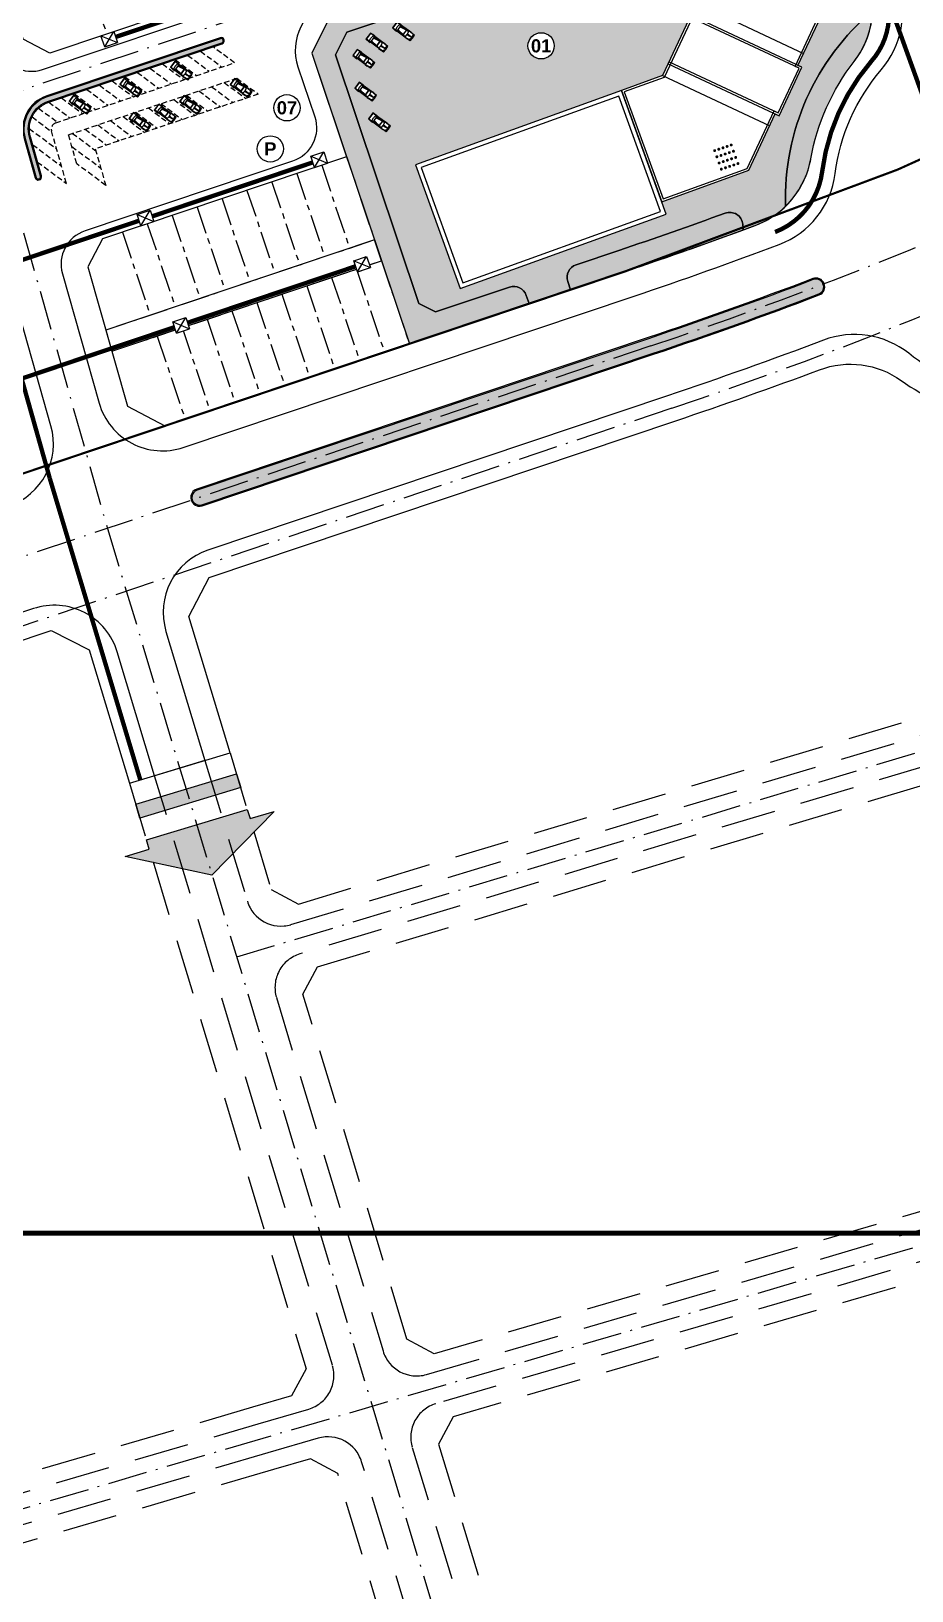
# Model space of a CAD drawing. Header units: metres. Extents: x 566631 to 571261, y 2062953 to 2068466.
# Drawn here: x 568511.3 to 568712.3, y 2065749.5 to 2066105.5 of the extents above; entities that cross this region are included whole.
import ezdxf
from ezdxf.enums import TextEntityAlignment as Align

# ---------------------------------------------------------------- set-up
doc = ezdxf.new("R2010")
doc.units = ezdxf.units.M
for name, pattern in [('ACAD_ISO10W100', [18.5, 12, -3, 0.5, -3]), ('CENTER', [2, 1.25, -0.25, 0.25, -0.25]), ('DOT', [0.25, 0, -0.25]), ('HIDDEN', [0.375, 0.25, -0.125])]:
    doc.linetypes.add(name, pattern=pattern)
for name, color, linetype in [('bonen', 34, 'CONTINUOUS'), ('BoThamCo', 94, 'CONTINUOUS'), ('ChiaLo', 128, 'CENTER'), ('D-TT', 2, 'CONTINUOUS'), ('DIEN HOA', 251, 'CONTINUOUS'), ('ghi_chu', 7, 'CONTINUOUS'), ('hacth sdd', 8, 'CONTINUOUS'), ('hatchViaHe+LogDg', 129, 'CONTINUOUS'), ('Khung ban ve', 7, 'CONTINUOUS'), ('LogDg', 7, 'CONTINUOUS'), ('LogDg phu', 7, 'CONTINUOUS'), ('nha', 20, 'CONTINUOUS'), ('RANHGIOI', 2, 'HIDDEN'), ('thuadat', 6, 'CONTINUOUS'), ('TimDg', 222, 'CONTINUOUS'), ('TTLL', 170, 'CONTINUOUS'), ('ViaHeS', 32, 'CONTINUOUS'), ('ViaHeSphu', 32, 'CONTINUOUS')]:
    doc.layers.add(name, color=color, linetype=linetype)
doc.styles.add('ARIALB', font='VHARIALB.TTF', dxfattribs={"width": 0.75})
doc.styles.get("Standard").update_dxf_attribs({"font": 'VHARIALN.TTF'})
doc.linetypes.add('Thong tin', pattern='A,12.7,-5.08,["TTLL",Standard,S=2.54,R=0,X=-2.54,Y=-1.27],-9.08', length=26.86)
pattern_1 = [(0, (568575.3249156743, 2066034.093302623), (0.3175, 0.3175), [0.15875, -0.4762500000000001]), (90, (568575.4042906743, 2066034.013927623), (-0.3175, 0.3175), [0.15875, -0.4762500000000001])]

# ---------------------------------------------------------------- blocks, each defined once
blk = doc.blocks.new('dsl')
at = {"color": 158, "linetype": 'DOT'}
blk.add_wipeout([(0, 1.5), (0.33644860936327353, 1.4617805352900177), (0.7271365341730276, 1.3119727361482205), (1.0179708990035576, 1.1016965319868746), (1.2342348857782783, 0.8524460373446345), (1.3543988210148825, 0.6446734317579512), (1.4417184349149323, 0.4140627419110956), (1.5, 0), (1.4408082852605588, -0.41721874987695173), (1.3263853264506624, -0.7005012247245759), (1.1508682344574481, -0.9620303045958281), (0.9135099182603594, -1.1897477167658508), (0.6119164755800454, -1.3695102143101394), (0.38024214177858096, -1.4510051391553134), (0, -1.5), (-0.4646015835460416, -1.4262346820905236), (-0.7918897030176879, -1.2739351231138016), (-1.1446356684900818, -0.9694375619291122), (-1.3156433532713265, -0.7204738487488953), (-1.4267119241412873, -0.46313398238271475), (-1.493310356047019, -0.14150682114990332), (-1.5, 0), (-1.4614062352338948, 0.3380707260221243), (-1.3372086829040484, 0.6796123441309305), (-1.1726255954709188, 0.9353871992789777), (-0.9171726725762708, 1.1869264040143435), (-0.6270318645983934, 1.362655877601469), (-0.2542087298352414, 1.478302378207502)], dxfattribs=at).dxf.layer = 'ghi_chu'
at = {"layer": 'ghi_chu', "color": 32}
blk.add_circle((0, 0), 1.5, dxfattribs=at)
at = {"layer": 'ghi_chu', "style": 'ARIALB'}
blk.add_attdef('01', text='', height=1.5, dxfattribs=at).set_placement((0, -0.75), align=Align.CENTER)
blk = doc.blocks.new('mb-«t«-1')
at = {"color": 251}
blk.add_wipeout([(859.1008053915066, 6.912159733474255e-10), (876.4170112080319, 536.8023803266333), (817.9421219586802, 536.8023803263932), (817.9421219590149, 623.3834094121194), (911.0494228420575, 623.3834094120466), (911.0494228420939, 1194.8182013719052), (821.250902964377, 1195.2694367584772), (825.48385027123, 3652.3221924818645), (893.7332170252776, 3652.322192481959), (893.7332170251393, 4180.466469899417), (783.1019020833337, 4180.466469899933), (762.6167174240763, 4262.407208536548), (850.4427024826291, 4284.363704801392), (807.1521879407155, 5028.960554932004), (-4.147295840084553e-10, 5098.225378200084), (-850.4427024835895, 5028.960554931771), (-893.7332170259833, 4310.338013527384), (-805.5796729880967, 4304.72313811096), (-805.5796729881549, 4206.440778624899), (-919.7075257516917, 4206.4407786253), (-919.7075257514298, 3695.6127070240836), (-845.4794587780998, 3678.296501207391), (-824.4683937580339, 1194.8182013719925), (-893.7173196602234, 1195.8674275223239), (-902.3913199349045, 623.3834094114573), (-813.5035004546444, 624.4862034761973), (-813.5035004547462, 536.8023803267861), (-885.0751141174333, 536.8023803265896), (-859.1008053922778, -1.4551915228366852e-11)], dxfattribs=at).dxf.layer = 'DIEN HOA'
at = {"layer": 'DIEN HOA', "color": 251, "linetype": 'Continuous'}
for p, q in [((-919.7075257513208, 4206.440778624732), (-919.7075257512041, 4180.466469899286)), ((-919.7075257513208, 4206.440778624732), (-815.8102908495348, 4206.440778624732)), ((-919.7075257512041, 4180.466469899286), (-919.7075257513208, 4128.517852448392)), ((-919.7075257513208, 4128.517852448392), (-919.7075257512041, 4180.466469899286)), ((-919.7075257513208, 4128.517852448392), (-919.7075257514371, 4041.936823363417)), ((-919.7075257514371, 4041.936823363417), (-919.7075257513208, 4128.517852448392)), ((-919.7075257514371, 4041.936823363417), (-919.7075257515534, 3938.03958846163)), ((-919.7075257515534, 3938.03958846163), (-919.7075257514371, 4041.936823363417)), ((-919.7075257514371, 3834.14235355938), (-919.7075257515534, 3938.03958846163)), ((-919.7075257515534, 3938.03958846163), (-919.7075257514371, 3834.14235355938)), ((-919.7075257513208, 3756.219427383506), (-919.7075257514371, 3834.14235355938)), ((-919.7075257514371, 3834.14235355938), (-919.7075257513208, 3756.219427383506)), ((-919.7075257515534, 3695.612707023975), (-919.7075257513208, 3756.219427383506)), ((-919.7075257513208, 3756.219427383506), (-919.7075257515534, 3695.612707023975)), ((-919.7075257515534, 3695.612707023975), (-919.7075257513208, 3678.2965012067)), ((-919.7075257513208, 3678.2965012067), (-824.4683937579393, 3678.2965012067)), ((-893.7332170257578, 4310.338013526982), (-850.4427024836186, 5028.960554931313)), ((-893.7332170257578, 4310.338013526982), (-807.1521879411303, 4301.679910618346)), ((-4.656613e-10, 5098.22537819948), (-850.4427024836186, 5028.960554931313)), ((-763.8616733985252, 4959.695731663611), (-850.4427024836186, 3600.37357503036)), ((-850.4427024833858, 4500.816277513746), (-763.8616733987583, 4500.816277513279)), ((-850.4427024836186, 3600.37357503036), (-807.1521879408974, 112.5553378104232)), ((-8.658102908637373, 5020.302452023141), (-763.8616733985252, 4959.695731663611)), ((43.29051454213913, 3635.005986664444), (-746.5454675814833, 3539.766854671296)), ((-183.7687785296002, 4977.011937480419), (-711.9130559473997, 4977.011937480885)), ((-183.7687785296002, 4977.011937480419), (-711.9130559473997, 4977.011937480885)), ((-668.6225414049113, 4803.849879310932), (-711.9130559473997, 4977.011937480885)), ((-400.2213512419257, 4803.849879310465), (-668.6225414049113, 4803.849879310932)), ((-183.7687785296002, 4977.011937480419), (-400.2213512419257, 4803.849879310465)), ((-8.658102908637373, 5020.302452023141), (-58.90579129569232, 3623.416714868508)), ((-8.658102908637373, 5020.302452023141), (142.1995540964417, 3622.354830442462)), ((685.938747221604, 4977.011937480419), (-8.658102908637373, 5020.302452023141)), ((807.1521879405483, 5028.960554931778), (-4.656613e-10, 5098.22537819948)), ((737.8873646724969, 3539.76685467083), (43.29051454213913, 3635.005986664444)), ((337.6660134306877, 4803.849879310932), (164.5039552609669, 4977.011937480419)), ((685.938747221604, 4977.011937480419), (207.7944698036881, 4977.011937480885)), ((685.938747221604, 4977.011937480419), (207.7944698036881, 4977.011937480885)), ((642.6482326791155, 4803.849879310932), (337.6660134306877, 4803.849879310932)), ((685.938747221604, 4977.011937480419), (642.6482326791155, 4803.849879310932)), ((720.5711588556876, 4959.695731663611), (685.938747221604, 4977.011937480419)), ((720.5711588556876, 4959.695731663611), (833.1264966658784, 3557.083060488105)), ((850.4427024831531, 4284.363704801071), (781.1778792151018, 4267.047498984262)), ((783.1019020834938, 4180.466469899286), (824.4683937575902, 4180.466469899286)), ((807.1521879405483, 5028.960554931778), (850.4427024831531, 4284.363704801071)), ((824.4683937575902, 4180.466469899286), (824.468393757357, 4163.150264082011)), ((824.4683937575902, 4180.466469899286), (893.7332170252921, 4180.466469899286)), ((859.0013357762946, 3652.322192481253), (824.4683937574736, 3652.322192481253)), ((893.7332170254085, 3652.322192481253), (859.0013357762946, 3652.322192481253)), ((893.7332170252921, 4180.466469899286), (893.7332170254085, 3652.322192481253)), ((-893.7332170257578, 1194.818201371468), (-902.3913199347444, 623.3834094107151)), ((-902.3913199343953, 1099.57906937832), (-902.3913199345114, 1012.998040292877)), ((-815.8102908496512, 623.3834094111808), (-902.3913199347444, 623.3834094107151)), ((-824.4683937579393, 1194.818201371468), (-893.7332170257578, 1194.818201371468)), ((-885.0751141172368, 536.8023803262039), (-859.1008053921395, -4.656613e-10)), ((-815.8102908495348, 536.8023803262039), (-885.0751141172368, 536.8023803262039)), ((-859.1008053921395, -4.656613e-10), (859.1008053914412, 0)), ((815.8102908488361, 112.5553378099575), (-807.1521879408974, 112.5553378104232)), ((-746.5454675814833, 3539.766854671296), (-737.8873646729623, 848.4940850320273)), ((-746.5454675814833, 3539.766854671296), (-633.9901297710603, 2881.751033625566)), ((-633.9901297710603, 1437.24508280959), (-746.5454675814833, 1160.18578973785)), ((-737.8873646729623, 848.4940850320273), (-616.6739239542512, 1229.450613005087)), ((-17.31620581750758, 761.9130559470503), (-737.8873646729623, 874.4683937574736)), ((-703.2549530391113, 3548.424957579468), (-616.6739239542512, 2916.383445259649)), ((-642.6482326795813, 2907.725342350547), (-341.5447812121129, 1229.450613005552)), ((-633.9901297710603, 2881.751033625566), (-633.9901297710603, 1437.24508280959)), ((608.0158210452646, 2916.383445259649), (-616.6739239542512, 2916.383445259649)), ((-616.6739239542512, 2916.383445259649), (-616.6739239541348, 2890.409136534203)), ((-616.6739239541348, 2890.409136534203), (-616.6739239542512, 1229.450613005087)), ((-616.6739239541348, 2890.409136534203), (608.0158210453808, 2890.409136534203)), ((-616.6739239542512, 1229.450613005087), (608.0158210452646, 1229.450613005087)), ((746.545467580785, 874.4683937574736), (-17.31620581750758, 761.9130559470503)), ((633.9901297703618, 2907.725342351012), (382.8866783033591, 1229.450613005552)), ((737.8873646724969, 3539.76685467083), (608.0158210452646, 2916.383445259649)), ((608.0158210452646, 2916.383445259649), (608.0158210450318, 1238.108715913724)), ((608.0158210453808, 2890.409136534203), (608.0158210452646, 1229.450613005087)), ((729.2292617638595, 848.4940850320273), (608.0158210450318, 1238.108715913724)), ((729.2292617637431, 3479.1601343113), (633.9901297704782, 2890.409136534203)), ((633.9901297704782, 2890.409136534203), (642.6482326791155, 1445.903185717761)), ((642.6482326791155, 1445.903185717761), (729.2292617639757, 1134.211481011938)), ((729.2292617638595, 848.4940850320273), (737.8873646724969, 3539.76685467083)), ((833.1264966658784, 3557.083060488105), (815.8102908488361, 112.5553378099575)), ((815.8102908486034, 536.8023803262039), (876.4170112080175, 536.8023803262039)), ((911.0494228422176, 1194.818201371468), (824.468393757357, 1194.818201371468)), ((824.468393757357, 623.3834094111808), (911.049422842334, 623.3834094111808)), ((859.1008053914412, 0), (876.4170112080175, 536.8023803262039)), ((911.049422842334, 623.3834094111808), (911.0494228422176, 1194.818201371468))]:
    blk.add_line(p, q, dxfattribs=at)
blk = doc.blocks.new('cts09')
at = {"color": 240}
blk.add_wipeout([(-16.833173165395642, 51.550577435449654), (11.378271391162613, 61.75422353930895), (16.247080748739513, 48.292746683621544), (13.42593629149981, 47.272382066739084), (17.229776135412983, 36.75537519063802), (11.20950638000459, 23.912650371127114), (12.114958745447886, 23.488202478078748), (6.925722004236185, 12.418276677692916), (6.020269638792897, 12.842724570741254), (1.0658141036401503e-14, 0), (-19.905594048664668, -7.199547373128283), (-18.885229461936525, -10.02069184130039), (-65.90430393108775, -27.026768286630542), (-76.10794979836052, 1.1846763942512695), (-19.700287907320533, 21.586460586716782), (-11.964363863547032, 38.08910060588596)], dxfattribs=at).dxf.layer = 'nha'
at = {"layer": 'nha', "color": 240}
for points in [[(11.37827139116259, 61.75422353930893), (16.24708076826791, 48.29274669068467), (-11.96436382262106, 38.08910062068824), (-16.83317316539565, 51.55057743544964)], [(-19.70028790732054, 21.58646058671676), (-29.08887532910573, 18.19075284011039), (-19.9055940486536, -7.199547373158918), (0, 0), (6.02026963879289, 12.84272457074125), (6.925722004236165, 12.4182766776929), (12.11495874544788, 23.48820247807874), (11.2095063800046, 23.91265037112709), (17.22977613541298, 36.75537519063801), (13.42593628812492, 47.27238207607008), (-11.96436380781875, 38.08910057976225), (-11.96436380781875, 38.08910057976225), (-19.70028790732054, 21.58646058671676)]]:
    blk.add_lwpolyline(points, close=True, dxfattribs=at)
at = {"layer": 'nha', "color": 10, "ltscale": 3}
for points in [[(10.77801144199916, 60.47372051571613), (14.96657774418169, 48.8930066412123), (-11.36410387160002, 39.36960364341026), (-15.55267014316705, 50.9503174857928)], [(-19.33546776088772, 21.18671131659443), (-28.44862381996249, 17.89062285987653), (-19.60546406841565, -6.559295864013382), (-0.3648201464318603, 0.399749270124385), (5.779767402595425, 13.50767469998706), (6.6852197680387, 13.08322680693871), (11.45000861620207, 23.24770024188127), (10.5445562507588, 23.67214813492962), (16.68914391383083, 36.78007380807795), (13.12580631444368, 46.63213056451367), (-11.59954366026873, 37.68935131202321)], [(-29.68913528957901, 16.91024982181207), (-74.82744677981323, 0.584416433877859), (-65.30404397061132, -25.74626526834097), (-20.16573248022615, -9.42043188082399)]]:
    blk.add_lwpolyline(points, close=True, dxfattribs=at)
for points in [[(-11.96436380781875, 38.08910057976225), (12.48285005914964, 26.6290074674569)], [(-18.4269442281755, 24.30281768304659), (6.925722004236165, 12.4182766776929), (12.11495874544788, 23.48820247807874), (-13.23770748696379, 35.37274348343243)], [(-18.21472028165133, 24.75554386576822), (6.685219768038703, 13.08322680693871), (11.45000861620207, 23.24770024188127), (-13.44993143348796, 34.9200173007108)], [(-19.70028790732054, 21.58646058671676), (4.746925959647851, 10.12636747441143)]]:
    blk.add_lwpolyline(points, dxfattribs=at)
at = {"layer": 'nha', "color": 240}
blk.add_lwpolyline([(-29.08887532910573, 18.19075284011039), (-76.10794979809972, 1.184676394345587), (-65.90430393108774, -27.02676828663059), (-18.88522946193653, -10.0206918413004), (-29.08887532910573, 18.19075284011039)], dxfattribs=at)
at = {"layer": 'nha', "const_width": 0.331751152141547}
for points in [[(-7.966728784376755, 4.383440806064755, 1), (-7.67747110046912, 4.545887165237218, 1)], [(-7.018641259521246, 4.70145031134598, 1), (-6.72938357561361, 4.863896670518443, 1)], [(-6.508458966272883, 3.290878077270463, 1), (-6.219201282365248, 3.453324436442927, 1)], [(-6.070553734782152, 5.019459816394374, 1), (-5.781296050874516, 5.181906175566837, 1)], [(-5.560371441533789, 3.608887582318857, 1), (-5.271113757626154, 3.771333941491321, 1)], [(-5.122466210043058, 5.337469321442768, 1), (-4.833208526135422, 5.499915680615231, 1)], [(-4.612283916794695, 3.926897087367252, 1), (-4.323026232887059, 4.089343446539715, 1)], [(-4.174378685187548, 5.655478826723993, 1), (-3.885121001279913, 5.817925185896456, 1)], [(-3.664196391939186, 4.244906592648476, 1), (-3.37493870803155, 4.40735295182094, 1)], [(-7.456546491128393, 2.972868571989238, 1), (-7.167288807220757, 3.135314931161702, 1)], [(-6.94636419788003, 1.562296337913722, 1), (-6.657106513972394, 1.724742697086185, 1)], [(-6.436181904166006, 0.151724104071036, 1), (-6.14692422025837, 0.3141704632434994, 1)], [(-5.99827667302452, 1.880305843194947, 1), (-5.709018989116885, 2.04275220236741, 1)], [(-5.488094379310496, 0.4697336093522608, 1), (-5.198836695402861, 0.6321799685247242, 1)], [(-5.050189148285426, 2.198315348243341, 1), (-4.760931464377791, 2.360761707415804, 1)], [(-4.540006854571402, 0.787743114400655, 1), (-4.250749170663767, 0.9501894735731184, 1)], [(-4.102101623546332, 2.516324853291735, 1), (-3.812843939638697, 2.678771212464198, 1)], [(-3.591919329832308, 1.105752619449049, 1), (-3.302661645924672, 1.268198978621513, 1)], [(-3.154014098690823, 2.83433435857296, 1), (-2.864756414783187, 2.996780717745423, 1)], [(-2.643831804976799, 1.423762124730274, 1), (-2.354574121069163, 1.586208483902737, 1)]]:
    blk.add_lwpolyline(points, format="xyb", close=True, dxfattribs=at)
blk = doc.blocks.new('hgtc')
at = {"color": 11, "linetype": 'Continuous'}
blk.add_wipeout([(-1.53, 1.3274999999999988), (1.529999999984283, 1.327500000188592), (1.5299999999999996, -1.3275), (-1.53, -1.3275), (-1.5299999999842842, 1.327500000188592)], dxfattribs=at).dxf.layer = 'D-TT'
at = {"layer": 'D-TT', "color": 11, "linetype": 'Continuous'}
for p, q in [((-1.53, -1.3275), (-1.53, 1.3275)), ((-1.53, 1.3275), (1.53, 1.3275)), ((-1.53, 1.3275), (1.53, -1.3275)), ((-1.53, -1.3275), (1.53, 1.3275)), ((1.53, 1.3275), (1.53, -1.3275)), ((-1.53, -1.3275), (1.53, -1.3275))]:
    blk.add_line(p, q, dxfattribs=at)
at = {"layer": 'D-TT', "color": 11, "linetype": 'Continuous', "flags": 128}
for points in [[(-1.53, -1.3275), (-1.53, 1.3275), (-1.405566792644095, 1.3275)], [(-1.53, -1.3275), (-0.6722961259656586, -1.3275)]]:
    blk.add_lwpolyline(points, dxfattribs=at)

msp = doc.modelspace()

# ---------------------------------------------------------------- hatches: boundary and pattern name
at = {"layer": 'hacth sdd'}
h = msp.add_hatch(dxfattribs=at)
h.set_pattern_fill('CROSS', color=64, scale=0.05, style=0)
h.set_pattern_definition(pattern_1)
edge = h.paths.add_edge_path()
edge.add_line((568624.9113067931, 2066043.260218993), (568624.2749929548, 2066045.156295124))
edge.add_arc((568621.4308787565, 2066044.201824367), 3.000000000069907, 18.5514997296723, 108.5514997296723)
edge.add_line((568620.4764079988, 2066047.045938565), (568603.5894199515, 2066041.378748308))
edge.add_line((568603.5894199515, 2066041.378748308), (568599.7908349958, 2066043.268391748))
edge.add_line((568599.7908349958, 2066043.268391748), (568580.7240305593, 2066100.083300722))
edge.add_line((568580.7240305593, 2066100.083300722), (568583.2883194214, 2066105.23806637))
edge.add_line((568583.2883194214, 2066105.23806637), (568597.840556013, 2066110.121725505))
edge.add_arc((568596.8860852554, 2066112.965839704), 3.000000000069907, 288.5514997296723, 378.551499726164)
edge.add_line((568599.7301994537, 2066113.920310461), (568599.0938856154, 2066115.816386594))
edge.add_line((568599.0938856154, 2066115.816386594), (568579.7340837023, 2066109.319332146))
edge.add_line((568579.7340837023, 2066109.319332146), (568575.3249156743, 2066100.455967249))
edge.add_line((568575.3249156743, 2066100.455967249), (568597.5959000196, 2066034.093302623))
edge.add_line((568597.5959000196, 2066034.093302623), (568624.9113067931, 2066043.260218993))
h = msp.add_hatch(dxfattribs=at)
h.set_pattern_fill('CROSS', color=64, scale=0.05, style=0)
h.set_pattern_definition(pattern_1)
edge = h.paths.add_edge_path()
edge.add_arc((568683.3682396885, 2066110.823285237), 20.00000000081366, 322.1660906812738, 357.9116051976312)
edge.add_arc((568739.4434814643, 2066067.273689835), 55.99999999854388, 130.1235488557674, 181.83238609975)
edge.add_arc((568669.5678229757, 2066079.859092116), 20.00000000007597, 314.044329756578, 348.1760663258783)
edge.add_arc((568669.567822975, 2066079.859092113), 20.000000000181, 348.1760663341225, 349.3802587968751)
edge.add_arc((568669.5678229757, 2066079.859092117), 20.00000000013707, 349.3802587866725, 349.7898442720589)
edge.add_arc((568739.4434814645, 2066067.273689835), 50.99999999869974, 142.1660906822641, 169.7898442735722, ccw=False)
h = msp.add_hatch(dxfattribs=at)
h.set_pattern_fill('CROSS', color=64, scale=0.05, style=0)
h.set_pattern_definition([(0, (568509.6369455474, 2066071.722147019), (0.3175, 0.3175), [0.15875, -0.4762500000000001]), (90, (568509.7163205474, 2066071.642772019), (-0.3175, 0.3175), [0.15875, -0.4762500000000001])])
edge = h.paths.add_edge_path()
edge.add_arc((568517.3448232812, 2066083.10775291), 7.750000000162574, 108.5514997310788, 195.847635484185)
edge.add_line((568509.8893907969, 2066080.991381848), (568512.4184256666, 2066072.082240604))
edge.add_arc((568512.8994213109, 2066072.218780672), 0.5000000000263506, 195.8476354566438, 285.8476354731199)
edge.add_arc((568512.8994213106, 2066072.218780672), 0.5000000002337133, 285.8476354915003, 375.8476354786671)
edge.add_line((568513.380416955, 2066072.355320741), (568510.8513820854, 2066081.264461985))
edge.add_arc((568517.3448232809, 2066083.10775291), 6.749999999734002, 108.55149973139831, 195.8476354869036, ccw=False)
edge.add_line((568515.1972640762, 2066089.507009856), (568554.7653288923, 2066102.785858092))
edge.add_arc((568554.6062504327, 2066103.259877125), 0.4999999998644963, 288.5514997353313, 378.5514997479784)
edge.add_arc((568554.6062504324, 2066103.259877126), 0.4999999999741136, 18.55149968890169, 108.5514997141958)
edge.add_line((568554.447171973, 2066103.733896159), (568514.8791071571, 2066090.455047922))
h = msp.add_hatch(dxfattribs=at)
h.set_pattern_fill('CROSS', color=64, scale=0.05, style=0)
h.set_pattern_definition(pattern_1)
edge = h.paths.add_edge_path()
edge.add_arc((568739.4434814643, 2066067.273689844), 65.99999999925234, 185.1321043261048, 186.2288735846533, ccw=False)
edge.add_arc((568670.7200971688, 2066061.101457601), 2.99999999998203, 5.132435665270065, 110.0603365175806)
edge.add_arc((568334.5707709099, 2066981.646747798), 977.0000004328015, 288.55149973294454, 290.06033651721987, ccw=False)
edge.add_line((568645.4100811607, 2066055.413556831), (568635.6450170558, 2066052.136449273))
edge.add_arc((568636.5994878135, 2066049.292335075), 3.000000000106946, 108.5514997317801, 198.5514997303797)
edge.add_line((568633.7553736153, 2066048.337864317), (568634.3916874538, 2066046.441788185))
edge.add_line((568634.3916874538, 2066046.441788185), (568647.0008657246, 2066050.67336649))
edge.add_arc((568334.5707710595, 2066981.646747383), 981.9999999913217, 288.5514997303906, 290.2111608748696)
h = msp.add_hatch(dxfattribs=at)
h.set_pattern_fill('CROSS', color=64, scale=0.05, style=0)
h.set_pattern_definition([(0, (568124.4922125977, 2065856.434559209), (0.3175, 0.3175), [0.15875, -0.4762500000000001]), (90, (568124.5715875977, 2065856.355184209), (-0.3175, 0.3175), [0.15875, -0.4762500000000001])])
edge = h.paths.add_edge_path()
edge.add_arc((568334.5707710563, 2066981.646747391), 1001.749977559623, 288.5514997303863, 290.8483634146396)
edge.add_arc((568690.4363756607, 2066047.109442745), 1.750128716312406, 291.9124055931766, 470.8465015597218)
edge.add_arc((568334.570771031, 2066981.646747403), 998.2500224610912, 288.5514997306879, 290.84650131188505, ccw=False)
edge.add_line((568652.1709227872, 2066035.267726636), (568549.1332983773, 2066000.688805896))
edge.add_arc((568549.6900658461, 2065999.029760554), 1.749977559413634, 108.5514997238324, 288.551499727446)
edge.add_line((568550.246833315, 2065997.370715213), (568653.2844577391, 2066031.94963596))
at = {"layer": 'hatchViaHe+LogDg'}
h = msp.add_hatch(dxfattribs=at)
h.set_pattern_fill('PHANTSQR', color=256, angle=322.0000000000001, style=0, pattern_type=2)
h.set_pattern_definition([(322.0000000000001, (568580.7870714198, 2066041.32949539), (0.6156614753256582, 0.788010753606722), [0.18, -0.15, 0.18, -0.15, 0.18, -0.16]), (52.00000000000006, (568581.5612942311, 2066040.826127693), (-0.788010753606722, 0.6156614753256582), [0.18, -0.15, 0.18, -0.15, 0.18, -0.16])])
edge = h.paths.add_edge_path()
edge.add_line((568702.1758694273, 2066117.625715953), (568700.987132945, 2066120.912381639))
edge.add_arc((568739.4434814621, 2066067.273689833), 65.99999999963981, 125.6386934547182, 126.664112240738)
edge.add_arc((568698.2419887204, 2066122.622014069), 2.999999999922543, 199.8842788547528, 306.6645283409943, ccw=False)
edge.add_line((568695.4208442597, 2066121.601649462), (568689.2932703053, 2066138.543408512))
edge.add_line((568689.2932703053, 2066138.543408512), (568686.5210752946, 2066139.882472272))
edge.add_line((568686.5210752946, 2066139.882472272), (568660.4110683743, 2066131.120082175))
edge.add_arc((568659.4565976168, 2066133.964196373), 3.000000000032869, 198.5514997303797, 288.5514997275645, ccw=False)
edge.add_line((568656.6124834185, 2066133.009725616), (568655.9761695802, 2066134.905801747))
edge.add_line((568655.9761695802, 2066134.905801747), (568599.0938856154, 2066115.816386594))
edge.add_line((568599.0938856154, 2066115.816386594), (568599.7301994537, 2066113.920310461))
edge.add_arc((568596.8860852554, 2066112.965839704), 2.999999999885464, -71.44850027032771, 18.551499726164025, ccw=False)
edge.add_line((568597.840556013, 2066110.121725505), (568583.2883194212, 2066105.23806637))
edge.add_line((568583.2883194212, 2066105.23806637), (568580.7240305594, 2066100.083300723))
edge.add_line((568580.7240305594, 2066100.083300723), (568599.7908349958, 2066043.268391748))
edge.add_line((568599.7908349958, 2066043.268391748), (568603.5894199517, 2066041.378748308))
edge.add_line((568603.5894199517, 2066041.378748308), (568620.4764079988, 2066047.045938565))
edge.add_arc((568621.4308787565, 2066044.201824367), 3.000000000069907, 18.551499729672287, 108.55149972967229, ccw=False)
edge.add_line((568624.2749929548, 2066045.156295124), (568624.911306793, 2066043.260218993))
edge.add_line((568624.911306793, 2066043.260218993), (568634.391687454, 2066046.441788185))
edge.add_line((568634.391687454, 2066046.441788185), (568633.7553736153, 2066048.337864317))
edge.add_arc((568636.5994878135, 2066049.292335075), 2.999999999959541, 108.5514997317801, 198.5514997303797, ccw=False)
edge.add_line((568635.6450170558, 2066052.136449273), (568645.4100811607, 2066055.413556831))
edge.add_arc((568334.5707709135, 2066981.646747799), 977.0000004327575, 288.5514997327222, 290.0603353589811)
edge.add_arc((568670.7200971687, 2066061.101457601), 2.999999999895107, 5.13173711485382, 110.0607136428674, ccw=False)
edge.add_arc((568739.4434814646, 2066067.273689843), 65.99999999954, 185.1321360769511, 186.2288735832029)
edge.add_arc((568334.5707710967, 2066981.646747399), 981.9999999934867, 290.2111608724997, 290.3121585471164)
edge.add_arc((568334.5707711063, 2066981.646747402), 981.9999999934482, 290.3121585465233, 290.3790789399172)
edge.add_arc((568669.5678229757, 2066079.859092116), 20.00000000018494, 290.3790789436013, 314.0443297558745)
edge.add_arc((568739.4434814639, 2066067.273689835), 55.99999999829345, 130.1235488554941, 181.8323860997575, ccw=False)
edge.add_arc((568683.3682396883, 2066110.823285236), 20.00000000081603, 357.9116052023093, 360.0000000046691)
edge.add_arc((568683.3682396882, 2066110.823285238), 20.00000000093132, 359.999999999333, 379.8842788547773)
for points in [[(568535.1357674218, 2065928.990044346), (568558.1121801746, 2065935.924340069), (568559.1044901157, 2065932.807643759), (568536.0813532037, 2065925.856897152)], [(568535.1357674218, 2065928.990044346), (568558.1121801746, 2065935.924340069), (568559.1044901157, 2065932.807643759), (568536.0813532037, 2065925.856897152)], [(568561.21864921, 2065925.716857848), (568566.701656799, 2065927.371632962), (568552.5181624972, 2065912.834288875), (568532.7125047068, 2065917.11133613), (568538.1955122965, 2065918.766111241), (568537.5651217762, 2065920.85487604), (568560.5882586868, 2065927.805622644)], [(568561.21864921, 2065925.716857848), (568566.701656799, 2065927.371632962), (568552.5181624972, 2065912.834288875), (568532.7125047068, 2065917.11133613), (568538.1955122965, 2065918.766111241), (568537.5651217762, 2065920.85487604), (568560.5882586868, 2065927.805622644)]]:
    msp.add_hatch(color=158, dxfattribs=at).paths.add_polyline_path(points)

# ---------------------------------------------------------------- linework, layer by layer
at = {"layer": 'bonen'}
msp.add_lwpolyline([(568597.840556013, 2066110.121725505), (568583.2883194212, 2066105.23806637), (568580.7240305594, 2066100.083300723), (568599.7908349958, 2066043.268391748), (568603.5894199517, 2066041.378748308), (568620.4764079988, 2066047.045938565, -0.414213562370967), (568624.2749929548, 2066045.156295124), (568624.911306793, 2066043.260218993), (568634.391687454, 2066046.441788185), (568633.7553736153, 2066048.337864317, -0.4142135623724272), (568635.6450170558, 2066052.136449273), (568645.4100811607, 2066055.413556831, 0.006583632505726947), (568669.6910500712, 2066063.919446613, -0.4927602215912878), (568673.7080721863, 2066061.369795623, 0.004785456657987444), (568673.8331182307, 2066060.112667831, 0.0004406855182574424), (568675.4570170902, 2066060.712131218, 0.00029199530866151), (568676.53241865, 2066061.110908015, 0.1036277067043522), (568683.4721172925, 2066065.483049561, -0.2295304311319814), (568703.3549555977, 2066110.094459336, 0.009112593567743757)], format="xyb", dxfattribs=at)
at = {"layer": 'BoThamCo'}
for points in [[(568624.9113067931, 2066043.260218993), (568624.2749929548, 2066045.156295124, 0.4142135623709671), (568620.4764079988, 2066047.045938565), (568603.5894199515, 2066041.378748308), (568599.7908349958, 2066043.268391748), (568580.7240305593, 2066100.083300722), (568583.2883194214, 2066105.23806637), (568597.840556013, 2066110.121725505, 0.4142135623471992), (568599.7301994537, 2066113.920310461), (568599.0938856154, 2066115.816386594), (568579.7340837023, 2066109.319332146), (568575.3249156743, 2066100.455967249), (568597.5959000196, 2066034.093302623)], [(568699.1640824429, 2066098.555793574, 0.1572463824652248), (568703.3549555977, 2066110.094459336, 0.2295304311308867), (568683.4721172926, 2066065.483049561, 0.1500386998305523), (568689.1434605954, 2066075.760993559, 0.005254329178667284), (568689.2252611862, 2066076.173291932, 0.001787155724762444), (568689.2511070574, 2066076.313908375, -0.12111846047304)], [(568514.8791071571, 2066090.455047922, 0.4004581229580766), (568509.8893907969, 2066080.991381848), (568512.4184256666, 2066072.082240604, 0.41421356243522), (568513.0359613793, 2066071.737785028, 0.4142135623651709), (568513.380416955, 2066072.355320741), (568510.8513820854, 2066081.264461985, -0.4004581229621962), (568515.1972640762, 2066089.507009856), (568554.7653288923, 2066102.785858092, 0.4142135624363085), (568555.0802694656, 2066103.418955585, 0.4142135626198518), (568554.447171973, 2066103.733896159)], [(568673.8331182308, 2066060.112667831, -0.00478559520668818), (568673.7080689146, 2066061.369832053, 0.4927543884408384), (568669.6910686195, 2066063.919453386, -0.006583637558745825), (568645.4100811607, 2066055.413556831), (568635.6450170558, 2066052.136449273, 0.4142135623724272), (568633.7553736153, 2066048.337864317), (568634.3916874538, 2066046.441788185), (568647.0008657246, 2066050.67336649, 0.007241764449314717)], [(568653.2844577391, 2066031.94963596, 0.01002229398740908), (568691.0895038643, 2066045.485751249, 0.9907412272363626), (568689.813565134, 2066048.745003069, -0.01001416821461539), (568652.1709227872, 2066035.267726636), (568549.1332983773, 2066000.688805896, 1), (568550.246833315, 2065997.370715213)]]:
    msp.add_lwpolyline(points, format="xyb", close=True, dxfattribs=at)
at = {"layer": 'ChiaLo', "ltscale": 5}
for points in [[(568515.7843078614, 2066142.708219646), (568528.5105846304, 2066104.786697002)], [(568583.2788386547, 2066076.755015597), (568589.6419770392, 2066057.794254276), (568528.2957052533, 2066037.206746732)], [(568571.9023818617, 2066072.937132567), (568578.2655202461, 2066053.976371245)], [(568577.5906102582, 2066074.846074082), (568583.9537486426, 2066055.88531276)], [(568560.5259250685, 2066069.119249536), (568566.889063453, 2066050.158488214)], [(568566.2141534651, 2066071.028191051), (568572.5772918495, 2066052.06742973)], [(568549.1494682755, 2066065.301366505), (568555.5126066599, 2066046.340605184)], [(568554.837696672, 2066067.210308021), (568561.2008350564, 2066048.249546699)], [(568537.7730114823, 2066061.483483475), (568544.1361498667, 2066042.522722153)], [(568543.4612398789, 2066063.39242499), (568549.8243782633, 2066044.431663668)], [(568532.0847830857, 2066059.574541959), (568538.4479214702, 2066040.613780638)], [(568529.6626277395, 2066032.391429377), (568591.2327616353, 2066053.054063945), (568597.5959000195, 2066034.093302624)], [(568585.5445332387, 2066051.14512243), (568591.9076716229, 2066032.184361109)], [(568574.1680764456, 2066047.327239399), (568580.5312148299, 2066028.366478078)], [(568579.8563048422, 2066049.236180915), (568586.2194432265, 2066030.275419593)], [(568562.7916196525, 2066043.509356369), (568569.1547580368, 2066024.548595047)], [(568568.479848049, 2066045.418297884), (568574.8429864333, 2066026.457536563)], [(568551.4151628595, 2066039.691473338), (568557.7783012437, 2066020.730712017)], [(568557.103391256, 2066041.600414853), (568563.4665296403, 2066022.639653532)], [(568545.7269344629, 2066037.782531823), (568552.0900728471, 2066018.821770502)], [(568540.0387060663, 2066035.873590307), (568546.4018444505, 2066016.912828986)]]:
    msp.add_lwpolyline(points, dxfattribs=at)
at = {"layer": 'Khung ban ve', "const_width": 1.2}
msp.add_lwpolyline([(567973.9280794318, 2066641.109092405), (569223.9280794318, 2066641.109092405), (569223.9280794318, 2065831.109092405), (567973.9280794318, 2065831.109092405)], close=True, dxfattribs=at)
at = {"layer": 'LogDg'}
msp.add_lwpolyline([(568394.1360394299, 2065959.484288737), (568506.1220922248, 2065997.066258099, 0.400458122952699), (568515.7796077605, 2066015.383031146), (568507.2144059739, 2066045.556040389, 0.4281041090850075), (568496.9732203138, 2066050.955703821), (568376.9555585356, 2066010.678365927, 0.4142135623730329), (568371.9165093607, 2066000.548806044), (568384.0064795474, 2065964.523337912, 0.414213562378492)], format="xyb", close=True, dxfattribs=at)
msp.add_lwpolyline([(568731.7770255012, 2066022.93154901, -0.1246657798812408), (568711.594293243, 2066031.926515756, 0.2629367667164581), (568692.1496235041, 2066034.926389057, -0.0093448861816334), (568656.5214373517, 2066022.224125869), (568551.6126737584, 2065987.017260008, 0.4052568048599447), (568542.0247695784, 2065968.46275419), (568550.9234320417, 2065938.977518794), (568539.4352256664, 2065935.510370933), (568530.9089376159, 2065963.76176391, 0.4232274080272537), (568511.7763258592, 2065973.648400074), (568425.4033475313, 2065944.66205272, 0.4065199173239304)], format="xyb", dxfattribs=at)
at = {"layer": 'LogDg', "ltscale": 0.75}
msp.add_lwpolyline([(568535.1357674217, 2065928.990044346), (568558.1121801744, 2065935.924340069), (568559.1044901155, 2065932.807643759), (568536.0813532037, 2065925.856897152)], close=True, dxfattribs=at)
at = {"layer": 'LogDg', "ltscale": 0.75, "elevation": 2.9318063e-09}
msp.add_lwpolyline([(568561.2186492098, 2065925.716857848), (568566.7016567988, 2065927.371632962), (568552.5181624972, 2065912.834288875), (568532.7125047067, 2065917.11133613), (568538.1955122964, 2065918.766111241), (568537.5651217761, 2065920.85487604), (568560.5882586867, 2065927.805622643)], close=True, dxfattribs=at)
at = {"layer": 'LogDg phu', "linetype": 'HIDDEN', "ltscale": 50}
for points in [[(568550.9234320418, 2065938.977518794), (568560.6110324579, 2065906.878180284, 0.413849960157935), (568570.5717578548, 2065901.527944029), (568732.7976017772, 2065950.268126035, 0.02285835805678075), (568750.3880987656, 2065956.442582029), (568757.2036671414, 2065959.190792813, 0.4026196749975853), (568761.7444730678, 2065969.304890942), (568755.6413334693, 2065986.365974527)], [(568591.5974775577, 2065804.206275214, 0.4118435898126753), (568601.5056147885, 2065798.840435396), (568793.5969940452, 2065855.12051643, 0.4314619868093463), (568798.8802115477, 2065865.49235365), (568769.4971404601, 2065947.631558204, 0.4259032834912548), (568758.9728454177, 2065952.356525343), (568753.0058752542, 2065949.950490975, -0.02285835805668567), (568734.8117827809, 2065943.564166393), (568572.6132874208, 2065894.832201165, 0.4145772581005686), (568567.256404318, 2065884.859101095), (568591.5974775578, 2065804.206275214)], [(568434.5334948064, 2065888.299997894), (568471.1410656178, 2065768.878071235, 0.4105757620936138), (568481.0391042605, 2065763.54543204), (568563.0457261107, 2065787.572222522), (568574.6342825887, 2065790.967511801, 0.4165875132634484), (568580.0437538575, 2065800.956215434), (568539.4352256665, 2065935.510370933)]]:
    msp.add_lwpolyline(points, format="xyb", dxfattribs=at)
for points in [[(568814.2170566746, 2065813.711995826, -0.0729934250276976), (568813.9316803836, 2065815.135809797), (568813.4263824229, 2065824.829110563), (568806.6403745518, 2065843.799125199, 0.3971729731368196), (568796.8584910865, 2065848.781831429), (568725.319584507, 2065827.821934766), (568603.6525328418, 2065792.175194381, 0.4165873391289663), (568598.2430602012, 2065782.186495294), (568610.0294409897, 2065743.13287806), (568627.9589634978, 2065683.724377751, 0.4132466767950395), (568637.9038955667, 2065678.369414183), (568689.0455728776, 2065693.619920317), (568828.6810706705, 2065735.25937149, 0.4300405157134843), (568838.5181143456, 2065754.686173677), (568833.6356235412, 2065768.334982152), (568827.8468269178, 2065776.227386962, -0.0724502957837017), (568827.1707561573, 2065777.500445025)], [(568598.1622864441, 2065740.92144049), (568586.6893385121, 2065778.936431152, 0.4118437001950104), (568576.7811983828, 2065784.30227012), (568565.3127014812, 2065780.942156614), (568483.28177812, 2065756.90824613, 0.4178607443422358), (568477.88240544, 2065746.886341874), (568508.2021850627, 2065647.976569436, 0.4119775721090465), (568518.1370179134, 2065642.654806303), (568611.0713644284, 2065670.367925437, 0.4151811335727336), (568616.4440414901, 2065680.345753009), (568598.16226251, 2065740.92143603)]]:
    msp.add_lwpolyline(points, format="xyb", close=True, dxfattribs=at)
at = {"layer": 'TimDg', "linetype": 'ACAD_ISO10W100', "ltscale": 0.75}
for points in [[(568414.7791073031, 2066393.153463831), (568528.6621022664, 2065991.972879244)], [(568528.6621022664, 2065991.972879244), (568677.7450399704, 2065497.994651638)]]:
    msp.add_lwpolyline(points, dxfattribs=at)
at = {"layer": 'TTLL', "color": 170, "linetype": 'Thong tin', "const_width": 1}
for points in [[(568408.743669358, 2066381.558787436), (568409.3549069456, 2066379.371589308), (568515.5097639117, 2066003.381168579)], [(568751.7564889839, 2065987.428404533), (568717.3616191337, 2066083.577892841), (568706.3174382814, 2066114.176488204)], [(568586.8054182633, 2066052.285286396), (568389.5437001665, 2065985.982619622)], [(568515.5144444727, 2066003.364590476), (568515.5144444727, 2066003.364590476), (568536.1802106886, 2065934.528005379)]]:
    msp.add_lwpolyline(points, dxfattribs=at)
at = {"layer": 'ViaHeS', "linetype": 'HIDDEN', "ltscale": 5}
for points in [[(568549.9197736911, 2066100.896011072), (568554.8071762511, 2066097.262149541)], [(568511.4632282134, 2066085.874852377), (568515.9462573474, 2066082.541648919)], [(568512.942696156, 2066087.890145279), (568517.277291667, 2066084.667304581)], [(568510.801818745, 2066083.251319988), (568517.0671805885, 2066078.592923815)], [(568523.585387658, 2066083.092435736), (568528.4727902176, 2066079.458574205)], [(568526.4723018566, 2066084.061269964), (568531.3597044165, 2066080.427408433)], [(568511.6000707255, 2066079.542506098), (568518.1881038296, 2066074.644198711)], [(568520.55788052, 2066079.112833748), (568527.1459136241, 2066074.21452636)], [(568520.6984734591, 2066082.123601509), (568526.0249903832, 2066078.163251464)]]:
    msp.add_lwpolyline(points, dxfattribs=at)
at = {"layer": 'ViaHeS'}
msp.add_lwpolyline([(568591.2327616354, 2066053.054063945), (568589.6419770392, 2066057.794254276), (568528.2957052531, 2066037.206746732), (568529.6626277395, 2066032.391429376)], close=True, dxfattribs=at)
at = {"layer": 'ViaHeSphu', "linetype": 'HIDDEN', "ltscale": 50}
for points in [[(568556.6675352323, 2065940.711092725), (568566.0654900968, 2065909.571479041), (568572.2986776406, 2065906.223427102), (568731.6466412038, 2065954.098960117, 0.02285835805667258), (568748.8922264865, 2065960.152348346), (568752.7790801475, 2065961.719626753), (568755.732184609, 2065968.297311155), (568749.2139170447, 2065986.51886843)], [(568764.1566950144, 2065944.74692797), (568792.9357613472, 2065864.29619465), (568789.8215699532, 2065858.182517484), (568722.1511769558, 2065838.356041064), (568603.2909496108, 2065803.531660853), (568597.0480098403, 2065806.912580396), (568573.2887181444, 2065885.637704692), (568576.6326158039, 2065891.863158065), (568735.9627433544, 2065939.733332312, 0.02285835805672435), (568754.5017475334, 2065946.240724658), (568757.8353836844, 2065947.584931673), (568764.1566950144, 2065944.74692797)]]:
    msp.add_lwpolyline(points, format="xyb", dxfattribs=at)
for points in [[(568533.6911224796, 2065933.776797002), (568574.0154393907, 2065800.164360168), (568570.6617895046, 2065793.971774398), (568561.7503101523, 2065791.360835885)], [(568561.7503116131, 2065791.360831613), (568481.4014069025, 2065767.819729012), (568475.1377167425, 2065771.194336937), (568438.835891741, 2065889.618853692)], [(568687.7596269653, 2065697.932268066), (568829.8653761696, 2065740.30835079), (568834.2157275678, 2065748.899693753), (568801.3649445006, 2065840.732748979), (568794.8825462385, 2065844.034759918), (568726.4717335675, 2065823.991350915), (568607.6250265585, 2065789.170931973), (568604.2713766728, 2065782.978346204), (568615.9630311758, 2065744.238599358), (568633.2677710385, 2065686.900282457), (568639.5039132708, 2065683.542359293), (568685.8183026984, 2065697.353363144), (568758.0800227812, 2065718.90188349)], [(568592.2286968832, 2065739.81571938), (568581.2388062226, 2065776.230125975), (568574.9958664521, 2065779.611045518), (568566.6081159787, 2065777.153547522), (568485.7979328737, 2065753.477296819), (568482.465033377, 2065747.291022667), (568512.0571560768, 2065650.755026741), (568518.3140486984, 2065647.403415196), (568606.921606309, 2065673.826281352), (568610.2684586571, 2065680.041863501), (568592.228672955, 2065739.815714921)]]:
    msp.add_lwpolyline(points, dxfattribs=at)

# ---------------------------------------------------------------- next in the draw order: block references
at = {"layer": 'ghi_chu', "xscale": 2, "yscale": 2, "zscale": 2}
msp.add_blockref('dsl', (568565.8604425819, 2066078.589155897), dxfattribs=at).add_auto_attribs({'01': 'p'})

# ---------------------------------------------------------------- next in the draw order: linework, layer by layer
at = {"layer": 'RANHGIOI', "color": 1, "ltscale": 9, "const_width": 0.5}
msp.add_lwpolyline([(568982.1523663413, 2066596.773802713), (568641.4879055367, 2066448.283225673), (568640.6420762937, 2066447.920460239, -0.005137433380439285), (568606.7378069196, 2066433.790071242), (568320.2638660165, 2066354.564405334, -0.02056742908652707), (568279.2557222839, 2066345.01962319), (568234.0374281703, 2066336.43794789, -0.02121833569223638), (568191.0584181908, 2066330.156570429), (568073.8426399846, 2066318.076938635), (568071.016314374, 2066300.81343246, 0.1285739781783505), (568077.0604101924, 2066236.336779047), (568081.9759698213, 2066222.837552279, 0.03940831777614574), (568090.337301481, 2066204.508879045), (568103.3082810395, 2066181.142724642), (568149.9111873205, 2066112.204254739, -0.1198699787172983), (568174.7769525672, 2066045.299770262), (568189.5639809994, 2065919.750233025), (568193.0057644724, 2065898.419982555), (568198.2094833301, 2065900.061182543), (568647.0008657249, 2066050.67336649, 0.05068378633206799), (568827.9057364878, 2066132.562174523), (568998.7993124772, 2066231.854729244)], format="xyb", dxfattribs=at)
at = {"layer": 'TimDg', "linetype": 'ACAD_ISO10W100', "ltscale": 0.75}
for points in [[(569579.458327795, 2066552.489101444), (569316.6908584707, 2066388.630738333, -0.0121560828798097), (569316.4815255365, 2066388.50716488), (569007.7068141839, 2066216.212450042), (568836.948536262, 2066116.998506182, -0.0506837863320612), (568652.7276902705, 2066033.6086813), (568203.7804233594, 2065882.944183276), (567811.8071871288, 2065759.319812214)], [(569213.7227610615, 2066313.991115035), (569015.1297322578, 2066203.177217366), (568844.4842027407, 2066104.028782564, -0.05068378633207328), (568657.5000440588, 2066019.388110309), (568208.4228733918, 2065868.680017222), (568129.5303507409, 2065843.798118172)], [(568558.1845930172, 2065894.151707484), (568733.8046922791, 2065946.916146214, 0.0228583580568122), (568751.69698701, 2065953.196536502), (568811.0158047206, 2065977.115394853, 0.0172040244257323), (568823.5920646514, 2065982.696776034), (569064.3765037507, 2066099.631157241, 0.0178199908141283), (569076.9662382926, 2066106.309697333), (569234.223978355, 2066197.053608911)], [(569408.6618517798, 2066103.840109715), (569093.3071906312, 2065942.911801189, -0.04674679817551361), (569058.631622848, 2065929.124817975), (568564.1792138047, 2065784.257189562), (568255.9034754456, 2065693.936720197)]]:
    msp.add_lwpolyline(points, format="xyb", dxfattribs=at)
msp.add_lwpolyline([(568706.6297355595, 2066158.233749528), (568355.3916476357, 2066040.359972129)], dxfattribs=at)
at = {"layer": 'TTLL', "color": 170, "linetype": 'Thong tin', "const_width": 1}
msp.add_lwpolyline([(568577.1865968345, 2066076.049945762), (568387.3602912413, 2066012.34516983)], dxfattribs=at)

# ---------------------------------------------------------------- next in the draw order: block references
at = {"layer": 'DIEN HOA', "zscale": 0.0009906}
for p, xscale, yscale, rotation in [((568543.5359883712, 2066097.911999498), 0.0009906, 0.0009906, 233.368605819052), ((568531.9883315761, 2066094.036662587), 0.0009906, 0.0009906, 233.368605819052), ((568557.1849981291, 2066093.95964371), 0.000990600000000038, 0.0009906000000000081, 233.3686058190516), ((568520.4085171471, 2066090.150533732), 0.0009906, 0.0009906, 233.368605819052), ((568534.0896845395, 2066086.208969889), 0.000990600000000038, 0.0009906000000000081, 233.3686058190516)]:
    msp.add_blockref('mb-«t«-1', p, dxfattribs=dict(at, xscale=xscale, yscale=yscale, rotation=rotation))
at = {"layer": 'ghi_chu', "xscale": 2, "yscale": 2, "zscale": 2}
msp.add_blockref('dsl', (568569.6529527871, 2066087.965104806), dxfattribs=at).add_auto_attribs({'01': '07'})
at = {"layer": 'nha', "color": 240}
msp.add_blockref('cts09', (568675.1118654057, 2066073.728364617), dxfattribs=at)
at = {"layer": 'thuadat', "xscale": 0.0009906, "yscale": 0.0009906, "zscale": 0.0009906, "rotation": 233.368605819052}
for p in [(568588.2046956224, 2066104.315759527), (568585.6220488007, 2066093.116561064), (568588.7745586251, 2066086.110039057)]:
    msp.add_blockref('mb-«t«-1', p, dxfattribs=at)

# ---------------------------------------------------------------- next in the draw order: linework, layer by layer
at = {"layer": 'LogDg'}
msp.add_lwpolyline([(568653.3639969687, 2066031.712626443, 0.0100228539561194), (568691.1805750399, 2066045.252918529, 0.9913355252568584), (568689.7245987455, 2066048.978637359, -0.0100141682146343), (568652.0913835572, 2066035.504736152), (568549.0537591474, 2066000.925815412, 1), (568550.3263725449, 2065997.133705697)], format="xyb", close=True, dxfattribs=at)
at = {"layer": 'TTLL', "color": 170, "linetype": 'Thong tin', "const_width": 1}
msp.add_lwpolyline([(568681.0822163238, 2066059.609056791, 0.2757105765754199), (568691.82655215, 2066073.325794618, -0.1470471271753681), (568703.0554202466, 2066098.577186932, 0.2669727879943345), (568706.288794601, 2066114.192476464, 0.247223987073049)], format="xyb", dxfattribs=at)
at = {"layer": 'ViaHeS', "linetype": 'HIDDEN', "ltscale": 5}
for points in [[(568538.3721168961, 2066097.020674161), (568543.2595194561, 2066093.38681263)], [(568541.2590310948, 2066097.989508389), (568546.1464336547, 2066094.355646858)], [(568544.1459452936, 2066098.958342616), (568549.0333478535, 2066095.324481085)], [(568547.0328594925, 2066099.927176844), (568551.9202620522, 2066096.293315313)], [(568526.8244601011, 2066093.14533725), (568531.711862661, 2066089.511475719)], [(568529.7113742998, 2066094.114171478), (568534.5987768597, 2066090.480309947)], [(568532.5982884986, 2066095.083005706), (568537.4856910584, 2066091.449144174)], [(568535.4852026973, 2066096.051839933), (568540.3726052573, 2066092.417978402)], [(568555.3414438441, 2066093.749612241), (568560.2288464039, 2066090.11575071)], [(568518.1637175047, 2066090.238834567), (568523.0511200646, 2066086.604973036)], [(568521.0506317036, 2066091.207668795), (568525.9380342633, 2066087.573807264)], [(568523.9375459022, 2066092.176503023), (568528.8249484622, 2066088.542641491)], [(568552.4545296454, 2066092.780778013), (568557.3419322053, 2066089.146916482)], [(568515.276803306, 2066089.270000339), (568520.1642058658, 2066085.636138808)], [(568532.2461302542, 2066085.998938419), (568537.133532814, 2066082.365076888)], [(568529.3592160554, 2066085.030104192), (568534.2466186151, 2066081.396242661)]]:
    msp.add_lwpolyline(points, dxfattribs=at)

# ---------------------------------------------------------------- next in the draw order: block references
at = {"layer": 'DIEN HOA', "xscale": 0.000990600000000038, "yscale": 0.0009906000000000081, "zscale": 0.0009906, "rotation": 233.3686058190516}
msp.add_blockref('mb-«t«-1', (568539.8635129369, 2066088.146638344), dxfattribs=at)
at = {"layer": 'ghi_chu', "xscale": 2, "yscale": 2, "zscale": 2}
msp.add_blockref('dsl', (568627.676668537, 2066102.109041612), dxfattribs=at).add_auto_attribs({'01': '01'})
at = {"layer": 'thuadat', "xscale": 0.0009906, "yscale": 0.0009906, "zscale": 0.0009906, "rotation": 233.368605819052}
for p in [(568594.2334976364, 2066106.877871472), (568585.1811032766, 2066100.603639484)]:
    msp.add_blockref('mb-«t«-1', p, dxfattribs=at)

# ---------------------------------------------------------------- next in the draw order: linework, layer by layer
at = {"layer": 'LogDg'}
msp.add_lwpolyline([(568500.5835740702, 2066140.771357932, 0.4004581229564052), (568495.4328991178, 2066131.002412307), (568503.6344340354, 2066102.110508176, 0.4281041090812208), (568513.8756196954, 2066096.710844744), (568686.4667493491, 2066154.631580272, 0.4210431921498599), (568691.4445458906, 2066164.936857087), (568681.2381386415, 2066193.155935908, 0.4074167562720389), (568671.1698313924, 2066198.019268152)], format="xyb", close=True, dxfattribs=at)
at = {"layer": 'TTLL', "color": 170, "linetype": 'Thong tin', "const_width": 1}
msp.add_lwpolyline([(568683.3062729496, 2066155.39591321), (568529.1002332286, 2066103.645123576)], dxfattribs=at)
at = {"layer": 'ViaHeS'}
msp.add_lwpolyline([(568515.5392877602, 2066100.433593474), (568509.4336967441, 2066103.652765319), (568501.2291182254, 2066132.555391277), (568504.6039078704, 2066138.956132315), (568669.1704177649, 2066194.18384486), (568675.611215774, 2066191.072722022), (568685.818543417, 2066162.851098462), (568682.7789607656, 2066156.558406432)], close=True, dxfattribs=at)
at = {"layer": 'ViaHeS', "linetype": 'HIDDEN', "ltscale": 5}
for points in [[(568535.1330444529, 2066086.967772647), (568540.0204470127, 2066083.333911116)], [(568538.0199586516, 2066087.936606875), (568542.9073612115, 2066084.302745344)]]:
    msp.add_lwpolyline(points, dxfattribs=at)

# ---------------------------------------------------------------- next in the draw order: block references
at = {"layer": 'DIEN HOA', "xscale": 0.000990600000000038, "yscale": 0.0009906000000000081, "zscale": 0.0009906, "rotation": 233.3686058190516}
msp.add_blockref('mb-«t«-1', (568545.6373413346, 2066090.084306799), dxfattribs=at)

# ---------------------------------------------------------------- next in the draw order: linework, layer by layer
at = {"layer": 'LogDg'}
for points in [[(568570.947911104, 2066075.781246765), (568523.5478718395, 2066059.874026366, 0.4004581229564052), (568518.397196887, 2066050.105080741), (568526.7818401682, 2066020.568132806, 0.4281041090838681), (568545.9840632811, 2066010.443763871), (568648.9098072425, 2066044.985138083, 0.0088857336748133), (568681.9951039938, 2066056.74657283, 0.2781171583656008), (568694.8026102774, 2066072.947538063, -0.1470471271748128), (568705.3296741073, 2066096.620718333, 0.2707039578255943), (568708.9756114397, 2066116.466273038), (568698.9292445427, 2066144.242865952, 0.4074167562538942), (568688.8609372937, 2066149.106198194), (568579.7276510106, 2066112.481603264, 0.4142135623730065), (568572.1690772482, 2066097.287263441), (568575.9869602788, 2066085.910806647, -0.4142135623704104), (568570.947911104, 2066075.781246765)], [(568514.7995679273, 2066090.692057439, 0.4004581229584932), (568509.6488929748, 2066080.923111813), (568512.1779278446, 2066072.013970569, 0.4142135624058962), (568513.1042314136, 2066071.497287206, 0.4142135624714987), (568513.620914777, 2066072.423590775), (568511.0918799074, 2066081.332732019, -0.4004581229584932), (568515.276803306, 2066089.270000339), (568554.8448681221, 2066102.548848576, 0.4142135624054205), (568555.3172789821, 2066103.498494815, 0.4142135625564191), (568554.3676327432, 2066103.970905675), (568514.7995679271, 2066090.692057439)]]:
    msp.add_lwpolyline(points, format="xyb", dxfattribs=at)
at = {"layer": 'ViaHeS'}
msp.add_lwpolyline([(568583.2788386546, 2066076.755015597), (568527.5682056388, 2066058.058800749), (568524.1934159938, 2066051.658059711), (568533.2187567244, 2066019.864098975), (568541.7665841467, 2066015.357258391), (568647.0008657245, 2066050.67336649, 0.0079744876823236), (568676.5324186499, 2066061.110908015, 0.2651954711245032), (568689.2511070573, 2066076.313908375, -0.12111846047304), (568699.1640824428, 2066098.555793574, 0.2573061228759879), (568702.175869427, 2066117.625715953), (568693.3023216755, 2066142.159652065), (568686.8615236663, 2066145.270774903), (568579.7340837021, 2066109.319332146), (568575.324915674, 2066100.45596725), (568583.2788386546, 2066076.755015597)], format="xyb", close=True, dxfattribs=at)
at = {"layer": 'ViaHeS', "elevation": 3.0256135e-09}
msp.add_lwpolyline([(568428.7831471715, 2065939.467437087), (568515.8471871772, 2065968.685701347), (568524.5059565589, 2065964.211346063), (568533.6911224796, 2065933.776797002), (568556.6675352321, 2065940.711092725), (568547.2695803677, 2065971.850706409), (568551.883343911, 2065980.779258562), (568658.4545075635, 2066016.544017721, 0.00854505725447), (568691.2455476184, 2066028.175689964, -0.2491929108017262), (568709.8558885758, 2066025.733657669, 0.099750363567013), (568728.2527827806, 2066017.516597995, -0.2569490066293848), (568742.6956494801, 2066004.740425706), (568749.2139170446, 2065986.51886843), (568783.1110665164, 2065998.644653652), (568776.5927989498, 2066016.866210934, -0.2569490066569858), (568779.6549656685, 2066035.904333171, 0.1369182594034541), (568790.0875949181, 2066061.259232432, -0.2491929108081194), (568800.7885468563, 2066076.679930821, 0.0126585462628185), (568845.9913245792, 2066101.43485756), (568859.638006583, 2066109.363850279)], format="xyb", dxfattribs=at)
at = {"layer": 'ViaHeS', "linetype": 'HIDDEN', "ltscale": 5}
msp.add_lwpolyline([(568512.7209939667, 2066075.593780994), (568519.3090270708, 2066070.695473607), (568515.9018363487, 2066082.698132704, -0.4004581229512287), (568516.8675879021, 2066084.529810009), (568557.6940904498, 2066098.230983768), (568552.80668789, 2066101.8648453)], format="xyb", dxfattribs=at)
for points in [[(568521.6788037611, 2066075.164108644), (568519.7897816703, 2066081.818649007), (568558.2283580428, 2066094.718446469), (568563.1157606026, 2066091.084584938), (568525.9021776434, 2066078.595889249), (568528.2668368651, 2066070.265801257), (568521.6788037613, 2066075.164108644)], [(568543.7937870494, 2066089.87427533), (568548.6811896091, 2066086.240413799)], [(568546.6807012479, 2066090.843109558), (568551.5681038079, 2066087.209248027)], [(568549.5676154466, 2066091.811943786), (568554.4550180065, 2066088.178082254)], [(568540.9068728504, 2066088.905441103), (568545.7942754102, 2066085.271579571)]]:
    msp.add_lwpolyline(points, dxfattribs=at)

# ---------------------------------------------------------------- next in the draw order: block references
at = {"layer": 'D-TT', "xscale": 1.015999999987177, "yscale": 1.016000000061467, "zscale": 1.016, "rotation": 18.55149973025225}
for p in [(568529.100233228, 2066103.645123574), (568577.021920006, 2066076.11780366), (568537.3646273572, 2066062.809011001), (568586.8054182634, 2066052.285286396), (568545.503186095, 2066038.325573353)]:
    msp.add_blockref('hgtc', p, dxfattribs=at)

doc.saveas('drawing.dxf')
